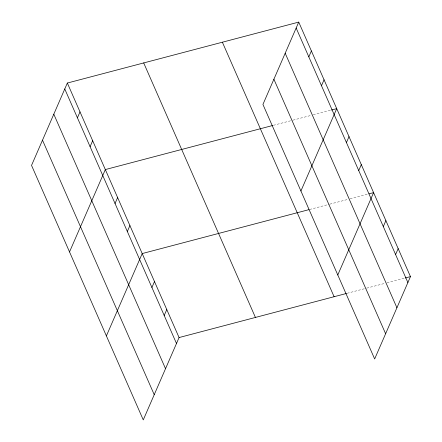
<?xml version="1.0" encoding="UTF-8"?>
<svg xmlns="http://www.w3.org/2000/svg" width="442" height="442" viewBox="0 0 442 442"><rect width="100%" height="100%" fill="white"/><g stroke="black" fill="none" stroke-linecap="round" stroke-linejoin="round"><path stroke-width="0.33" stroke-dasharray="2.21 1.66" d="M273.416 125.307L292.344 120.323M292.996 120.152L311.267 115.34M313.229 114.821L330.848 110.18M309.632 209.469L329.213 204.309M329.865 204.138L348.141 199.325M350.097 198.812L367.716 194.171M347.158 293.284L366.087 288.3M366.738 288.129L385.01 283.316M386.971 282.797L405.242 277.985"/><path stroke-width="0.66" d="M67.344 83.041L31.537 165.391L143.269 419.9L179.071 337.555L67.344 83.041L298.731 22.1L410.463 276.615L374.656 358.959L262.929 104.445L298.731 22.1M77.427 117.815L80.002 111.887M90.091 146.661L92.665 140.733M69.527 251.923L105.329 169.573L272.764 125.478M115.042 203.502L117.622 197.574M127.335 231.498L129.909 225.569M106.395 335.909L142.202 253.564L308.98 209.641M151.915 287.488L154.49 281.56M164.203 315.489L166.783 309.555M308.82 56.874L311.395 50.946M321.483 85.72L324.058 79.792M300.919 190.983L336.721 108.633L331.5 110.008M346.434 142.562L349.014 136.628M358.727 170.557L361.302 164.628M337.787 274.968L373.595 192.624L369.026 193.828M383.302 226.547L385.883 220.619M395.596 254.542L398.176 248.614M179.071 337.555L346.506 293.455M405.242 277.985L410.463 276.615M296.157 28.028L407.883 282.543M285.189 53.244L396.922 307.759M273.891 79.228L385.623 333.743M222.376 42.211L334.102 296.72M143.7 62.93L255.432 317.444M64.764 88.969L176.496 343.484M53.797 114.191L165.529 368.7M42.504 140.169L154.23 394.684"/></g></svg>
